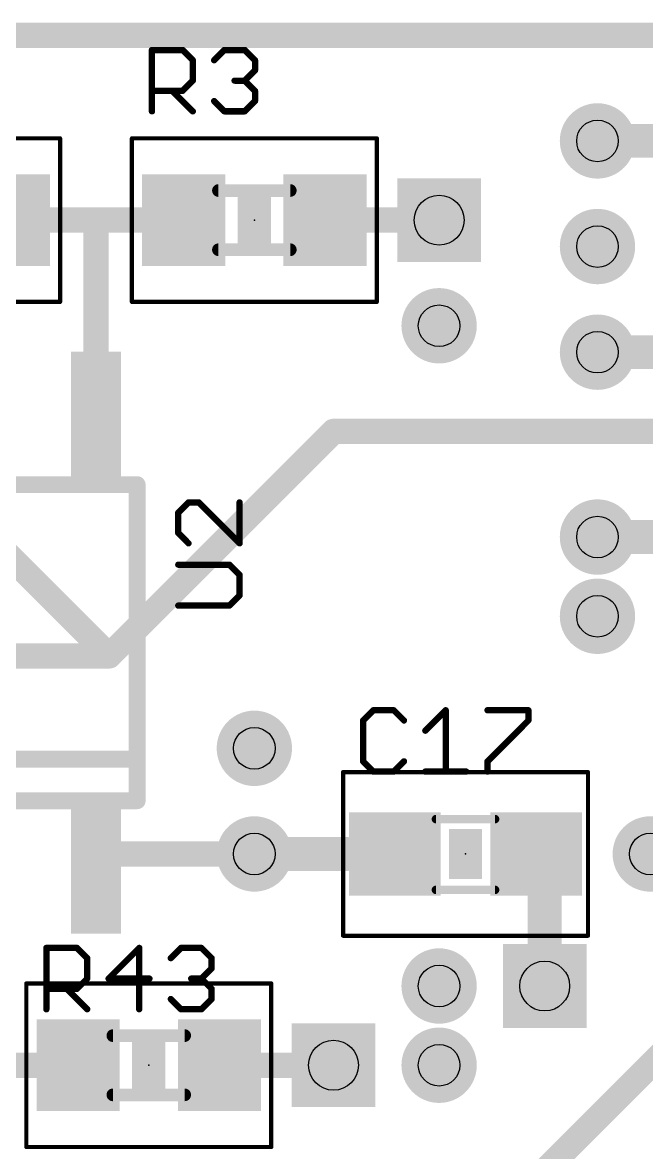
# Model space of a CAD drawing. Extents: x -1 to 68.6, y -1.7 to 63.5.
# Drawn here: x 43.57 to 51.07, y 38 to 51.59 of the extents above; entities that cross this region are included whole.
import ezdxf

# ---------------------------------------------------------------- set-up
doc = ezdxf.new("R2010")
doc.units = 0
for name, color, linetype in [('1', 22, 'CONTINUOUS'), ('18', 82, 'CONTINUOUS'), ('21', 253, 'CONTINUOUS'), ('23', 7, 'CONTINUOUS'), ('25', 253, 'CONTINUOUS'), ('31', 253, 'CONTINUOUS'), ('35', 253, 'CONTINUOUS'), ('39', 22, 'CONTINUOUS'), ('44', 253, 'CONTINUOUS'), ('51', 253, 'CONTINUOUS')]:
    doc.layers.add(name, color=color, linetype=linetype)

# ---------------------------------------------------------------- blocks, each defined once
blk = doc.blocks.new('RECT')
blk.add_solid([(-0.5, -0.5), (0.5, -0.5), (-0.5, 0.5), (0.5, 0.5)])
blk = doc.blocks.new('ROUNDV')
at = {"const_width": 0.5}
blk.add_lwpolyline([(0, -0.25, 1), (0, 0.25, 1), (0, -0.25)], format="xyb", dxfattribs=at)
blk = doc.blocks.new('SQUAREV')
blk.add_solid([(-0.5, -0.5), (0.5, -0.5), (-0.5, 0.5), (0.5, 0.5)])

msp = doc.modelspace()

# ---------------------------------------------------------------- linework, layer by layer
at = {"layer": '1'}
for points, const_width in [([(59.69, 51.435), (36.195, 51.435)], 0.3048), ([(51.855, 50.165), (50.4825, 50.165)], 0.4064), ([(44.45, 49.2125), (43.395, 49.2125)], 0.3048), ([(45.505, 49.2125), (44.45, 49.2125)], 0.3048), ([(44.45, 46.8825), (44.45, 49.2125)], 0.3048), ([(47.205, 49.2125), (48.5775, 49.2125)], 0.3048), ([(51.855, 47.625), (50.4825, 47.625)], 0.4064), ([(44.6088, 43.9738), (47.3075, 46.6725)], 0.3048), ([(47.3075, 46.6725), (54.61, 46.6725)], 0.3048), ([(43.18, 45.4025), (44.6088, 43.9738)], 0.3048), ([(51.855, 45.4025), (50.4825, 45.4025)], 0.4064), ([(36.7737, 43.9738), (44.6088, 43.9738)], 0.3048), ([(49.8475, 37.7825), (55.245, 43.18)], 0.3048), ([(44.45, 41.3825), (44.66, 41.5925)], 0.3048), ([(44.66, 41.5925), (46.355, 41.5925)], 0.3048), ([(48.045, 41.5925), (46.355, 41.5925)], 0.4064), ([(49.745, 41.5925), (49.8475, 41.49)], 0.4064), ([(49.8475, 41.49), (49.8475, 40.005)], 0.4064), ([(44.235, 39.0525), (43.18, 39.0525)], 0.3048), ([(47.3075, 39.0525), (45.935, 39.0525)], 0.3048)]:
    msp.add_lwpolyline(points, dxfattribs=dict(at, const_width=const_width))
for points, const_width in [([(50.4825, 50.2666, 1), (50.4825, 50.0634)], 0.2032), ([(44.45, 49.2887, 1), (44.45, 49.1363)], 0.1524), ([(44.5262, 49.2125, 1), (44.3738, 49.2125)], 0.1524), ([(44.45, 49.1363, 1), (44.45, 49.2887)], 0.1524), ([(45.505, 49.1363, 1), (45.505, 49.2887)], 0.1524), ([(47.205, 49.2887, 1), (47.205, 49.1363)], 0.1524), ([(48.5775, 49.1363, 1), (48.5775, 49.2887)], 0.1524), ([(50.4825, 47.7266, 1), (50.4825, 47.5234)], 0.2032), ([(44.3738, 46.8825, 1), (44.5262, 46.8825)], 0.1524), ([(47.3075, 46.7487, 1), (47.3075, 46.5963)], 0.1524), ([(47.3614, 46.6186, 1), (47.2536, 46.7264)], 0.1524), ([(50.4825, 45.5041, 1), (50.4825, 45.3009)], 0.2032), ([(44.5549, 44.0276, 1), (44.6626, 43.9199)], 0.1524), ([(44.5549, 43.9199, 1), (44.6626, 44.0276)], 0.1524), ([(44.6088, 43.8976, 1), (44.6088, 44.05)], 0.1524), ([(44.66, 41.6687, 1), (44.66, 41.5163)], 0.1524), ([(44.7139, 41.5386, 1), (44.6061, 41.6464)], 0.1524), ([(46.355, 41.6941, 1), (46.355, 41.4909)], 0.2032), ([(46.355, 41.5163, 1), (46.355, 41.6687)], 0.1524), ([(48.045, 41.4909, 1), (48.045, 41.6941)], 0.2032), ([(49.8168, 41.6643, 1), (49.6732, 41.5207)], 0.2032), ([(49.9491, 41.49, 1), (49.7459, 41.49)], 0.2032), ([(49.7757, 41.4182, 1), (49.9193, 41.5618)], 0.2032), ([(44.3961, 41.4364, 1), (44.5039, 41.3286)], 0.1524), ([(49.7459, 40.005, 1), (49.9491, 40.005)], 0.2032), ([(44.235, 38.9763, 1), (44.235, 39.1287)], 0.1524), ([(45.935, 39.1287, 1), (45.935, 38.9763)], 0.1524), ([(47.3075, 38.9763, 1), (47.3075, 39.1287)], 0.1524)]:
    msp.add_lwpolyline(points, format="xyb", dxfattribs=dict(at, const_width=const_width))
at = {"layer": '21', "const_width": 0.2032}
for points in [[(44.945, 46.0325), (44.945, 42.7325)], [(44.945, 42.7325), (40.145, 42.7325)], [(44.945, 42.7325), (44.945, 42.2325)]]:
    msp.add_lwpolyline(points, dxfattribs=at)
at = {"layer": '21', "const_width": 0.1016}
for points in [[(44.9958, 46.0325, 1), (44.8942, 46.0325)], [(44.9958, 42.7325, 1), (44.8942, 42.7325)], [(44.945, 42.6817, 1), (44.945, 42.7833)], [(44.8942, 42.7325, 1), (44.9958, 42.7325)], [(44.8942, 42.2325, 1), (44.9958, 42.2325)]]:
    msp.add_lwpolyline(points, format="xyb", dxfattribs=at)
at = {"layer": '23'}
for p in [(46.355, 49.2125), (48.895, 41.5925), (45.085, 39.0525)]:
    msp.add_point(p, dxfattribs=at)
at = {"layer": '25', "const_width": 0.0762}
for points in [[(45.1231, 50.5206), (45.1231, 51.2578)], [(45.1231, 51.2578), (45.4917, 51.2578)], [(45.4917, 51.2578), (45.6146, 51.135)], [(45.8715, 51.135), (45.9944, 51.2578)], [(45.9944, 51.2578), (46.2401, 51.2578)], [(46.2401, 51.2578), (46.363, 51.135)], [(45.6146, 51.135), (45.6146, 50.8892)], [(46.363, 51.135), (46.363, 51.0121)], [(46.363, 51.0121), (46.2401, 50.8892)], [(45.4917, 50.7663), (45.1231, 50.7663)], [(45.3688, 50.7663), (45.6146, 50.5206)], [(45.6146, 50.8892), (45.4917, 50.7663)], [(46.2401, 50.8892), (46.1173, 50.8892)], [(46.2401, 50.8892), (46.363, 50.7663)], [(46.363, 50.7663), (46.363, 50.6435)], [(45.9944, 50.5206), (45.8715, 50.6435)], [(46.363, 50.6435), (46.2401, 50.5206)], [(46.2401, 50.5206), (45.9944, 50.5206)], [(45.5628, 45.8187), (45.44, 45.6958)], [(45.6857, 45.8187), (45.5628, 45.8187)], [(46.1772, 45.3272), (45.6857, 45.8187)], [(46.1772, 45.8187), (46.1772, 45.3272)], [(45.44, 45.6958), (45.44, 45.4501)], [(45.44, 45.4501), (45.5628, 45.3272)], [(46.0543, 45.0703), (45.44, 45.0703)], [(46.1772, 44.9474), (46.0543, 45.0703)], [(46.1772, 44.7016), (46.1772, 44.9474)], [(46.0543, 44.5788), (46.1772, 44.7016)], [(45.44, 44.5788), (46.0543, 44.5788)], [(47.786, 43.3203), (47.6631, 43.1975)], [(48.0317, 43.3203), (47.786, 43.3203)], [(48.1546, 43.1975), (48.0317, 43.3203)], [(48.4115, 43.0746), (48.6573, 43.3203)], [(48.6573, 43.3203), (48.6573, 42.5831)], [(49.1599, 43.3203), (49.6514, 43.3203)], [(49.6514, 43.3203), (49.6514, 43.1975)], [(47.6631, 43.1975), (47.6631, 42.706)], [(49.6514, 43.1975), (49.1599, 42.706)], [(47.6631, 42.706), (47.786, 42.5831)], [(48.0317, 42.5831), (48.1546, 42.706)], [(49.1599, 42.706), (49.1599, 42.5831)], [(47.786, 42.5831), (48.0317, 42.5831)], [(48.4115, 42.5831), (48.903, 42.5831)], [(43.8531, 39.7256), (43.8531, 40.4628)], [(43.8531, 40.4628), (44.2217, 40.4628)], [(44.2217, 40.4628), (44.3446, 40.34)], [(44.9701, 40.4628), (44.6015, 40.0942)], [(44.9701, 39.7256), (44.9701, 40.4628)], [(45.3499, 40.34), (45.4728, 40.4628)], [(45.4728, 40.4628), (45.7185, 40.4628)], [(45.7185, 40.4628), (45.8414, 40.34)], [(44.3446, 40.34), (44.3446, 40.0942)], [(45.8414, 40.34), (45.8414, 40.2171)], [(45.8414, 40.2171), (45.7185, 40.0942)], [(44.3446, 40.0942), (44.2217, 39.9713)], [(44.6015, 40.0942), (45.093, 40.0942)], [(45.7185, 40.0942), (45.5957, 40.0942)], [(45.7185, 40.0942), (45.8414, 39.9713)], [(44.2217, 39.9713), (43.8531, 39.9713)], [(44.0988, 39.9713), (44.3446, 39.7256)], [(45.8414, 39.9713), (45.8414, 39.8485)], [(45.4728, 39.7256), (45.3499, 39.8485)], [(45.8414, 39.8485), (45.7185, 39.7256)], [(45.7185, 39.7256), (45.4728, 39.7256)]]:
    msp.add_lwpolyline(points, dxfattribs=at)
at = {"layer": '25', "const_width": 0.0381}
for points in [[(45.1231, 51.2769, 1), (45.1231, 51.2388)], [(45.1422, 51.2578, 1), (45.1041, 51.2578)], [(45.5052, 51.2713, 1), (45.4782, 51.2444)], [(45.4917, 51.2388, 1), (45.4917, 51.2769)], [(45.9944, 51.2769, 1), (45.9944, 51.2388)], [(46.0079, 51.2444, 1), (45.9809, 51.2713)], [(46.2536, 51.2713, 1), (46.2267, 51.2444)], [(46.2401, 51.2388, 1), (46.2401, 51.2769)], [(45.6336, 51.135, 1), (45.5955, 51.135)], [(45.6011, 51.1215, 1), (45.6281, 51.1484)], [(45.858, 51.1484, 1), (45.885, 51.1215)], [(46.382, 51.135, 1), (46.3439, 51.135)], [(46.3495, 51.1215, 1), (46.3765, 51.1484)], [(46.3439, 51.0121, 1), (46.382, 51.0121)], [(46.3765, 50.9986, 1), (46.3495, 51.0256)], [(45.1231, 50.7854, 1), (45.1231, 50.7473)], [(45.3823, 50.7798, 1), (45.3554, 50.7529)], [(45.4917, 50.7473, 1), (45.4917, 50.7854)], [(45.5955, 50.8892, 1), (45.6336, 50.8892)], [(45.6281, 50.8757, 1), (45.6011, 50.9027)], [(46.1173, 50.9083, 1), (46.1173, 50.8702)], [(46.2536, 50.9027, 1), (46.2267, 50.8757)], [(46.2267, 50.9027, 1), (46.2536, 50.8757)], [(46.2401, 50.8702, 1), (46.2401, 50.9083)], [(46.382, 50.7663, 1), (46.3439, 50.7663)], [(45.4782, 50.7798, 1), (45.5052, 50.7529)], [(45.885, 50.6569, 1), (45.858, 50.63)], [(46.3495, 50.7529, 1), (46.3765, 50.7798)], [(46.3765, 50.63, 1), (46.3495, 50.6569)], [(45.1041, 50.5206, 1), (45.1422, 50.5206)], [(45.6011, 50.5071, 1), (45.6281, 50.5341)], [(45.9944, 50.5397, 1), (45.9944, 50.5016)], [(45.9809, 50.5071, 1), (46.0079, 50.5341)], [(46.2267, 50.5341, 1), (46.2536, 50.5071)], [(46.2401, 50.5016, 1), (46.2401, 50.5397)], [(46.3439, 50.6435, 1), (46.382, 50.6435)], [(45.5628, 45.8377, 1), (45.5628, 45.7996)], [(45.5763, 45.8052, 1), (45.5494, 45.8321)], [(45.6992, 45.8321, 1), (45.6722, 45.8052)], [(45.6857, 45.7996, 1), (45.6857, 45.8377)], [(46.1962, 45.8187, 1), (46.1581, 45.8187)], [(45.4265, 45.7093, 1), (45.4534, 45.6823)], [(45.459, 45.6958, 1), (45.4209, 45.6958)], [(45.4534, 45.4635, 1), (45.4265, 45.4366)], [(45.4209, 45.4501, 1), (45.459, 45.4501)], [(45.5494, 45.3137, 1), (45.5763, 45.3407)], [(46.1581, 45.3272, 1), (46.1962, 45.3272)], [(46.1637, 45.3137, 1), (46.1907, 45.3407)], [(45.44, 45.0893, 1), (45.44, 45.0512)], [(46.0678, 45.0837, 1), (46.0409, 45.0568)], [(46.0543, 45.0512, 1), (46.0543, 45.0893)], [(46.1962, 44.9474, 1), (46.1581, 44.9474)], [(46.1637, 44.9339, 1), (46.1907, 44.9609)], [(46.1581, 44.7016, 1), (46.1962, 44.7016)], [(46.1907, 44.6882, 1), (46.1637, 44.7151)], [(45.44, 44.5978, 1), (45.44, 44.5597)], [(46.0409, 44.5922, 1), (46.0678, 44.5653)], [(46.0543, 44.5597, 1), (46.0543, 44.5978)], [(47.786, 43.3394, 1), (47.786, 43.3013)], [(47.7994, 43.3069, 1), (47.7725, 43.3338)], [(48.0452, 43.3338, 1), (48.0182, 43.3069)], [(48.0317, 43.3013, 1), (48.0317, 43.3394)], [(48.6763, 43.3203, 1), (48.6382, 43.3203)], [(48.6707, 43.3069, 1), (48.6438, 43.3338)], [(49.1599, 43.3394, 1), (49.1599, 43.3013)], [(49.6705, 43.3203, 1), (49.6324, 43.3203)], [(49.6514, 43.3013, 1), (49.6514, 43.3394)], [(47.6496, 43.2109, 1), (47.6766, 43.184)], [(47.6822, 43.1975, 1), (47.6441, 43.1975)], [(48.1411, 43.184, 1), (48.1681, 43.2109)], [(49.6324, 43.1975, 1), (49.6705, 43.1975)], [(49.6649, 43.184, 1), (49.6379, 43.2109)], [(48.398, 43.0881, 1), (48.425, 43.0611)], [(47.6766, 42.7194, 1), (47.6496, 42.6925)], [(47.6441, 42.706, 1), (47.6822, 42.706)], [(48.1681, 42.6925, 1), (48.1411, 42.7194)], [(49.179, 42.706, 1), (49.1409, 42.706)], [(49.1465, 42.7194, 1), (49.1734, 42.6925)], [(47.786, 42.6022, 1), (47.786, 42.5641)], [(47.7725, 42.5696, 1), (47.7994, 42.5966)], [(48.0182, 42.5966, 1), (48.0452, 42.5696)], [(48.0317, 42.5641, 1), (48.0317, 42.6022)], [(48.4115, 42.6022, 1), (48.4115, 42.5641)], [(48.6382, 42.5831, 1), (48.6763, 42.5831)], [(48.903, 42.5641, 1), (48.903, 42.6022)], [(49.1409, 42.5831, 1), (49.179, 42.5831)], [(43.8531, 40.4819, 1), (43.8531, 40.4438)], [(43.8722, 40.4628, 1), (43.8341, 40.4628)], [(44.2352, 40.4763, 1), (44.2082, 40.4494)], [(44.2217, 40.4438, 1), (44.2217, 40.4819)], [(44.9892, 40.4628, 1), (44.9511, 40.4628)], [(44.9836, 40.4494, 1), (44.9567, 40.4763)], [(45.4728, 40.4819, 1), (45.4728, 40.4438)], [(45.4863, 40.4494, 1), (45.4593, 40.4763)], [(45.732, 40.4763, 1), (45.7051, 40.4494)], [(45.7185, 40.4438, 1), (45.7185, 40.4819)], [(44.3636, 40.34, 1), (44.3255, 40.34)], [(44.3311, 40.3265, 1), (44.3581, 40.3534)], [(45.3365, 40.3534, 1), (45.3634, 40.3265)], [(45.8605, 40.34, 1), (45.8224, 40.34)], [(45.8279, 40.3265, 1), (45.8549, 40.3534)], [(45.8224, 40.2171, 1), (45.8605, 40.2171)], [(45.8549, 40.2036, 1), (45.8279, 40.2306)], [(44.3255, 40.0942, 1), (44.3636, 40.0942)], [(44.3581, 40.0807, 1), (44.3311, 40.1077)], [(44.6015, 40.1133, 1), (44.6015, 40.0752)], [(44.588, 40.1077, 1), (44.615, 40.0807)], [(45.093, 40.0752, 1), (45.093, 40.1133)], [(45.5957, 40.1133, 1), (45.5957, 40.0752)], [(45.732, 40.1077, 1), (45.7051, 40.0807)], [(45.7051, 40.1077, 1), (45.732, 40.0807)], [(45.7185, 40.0752, 1), (45.7185, 40.1133)], [(43.8531, 39.9904, 1), (43.8531, 39.9523)], [(44.1123, 39.9848, 1), (44.0854, 39.9579)], [(44.2082, 39.9848, 1), (44.2352, 39.9579)], [(44.2217, 39.9523, 1), (44.2217, 39.9904)], [(45.8605, 39.9713, 1), (45.8224, 39.9713)], [(45.8279, 39.9579, 1), (45.8549, 39.9848)], [(45.3634, 39.8619, 1), (45.3365, 39.835)], [(45.8224, 39.8485, 1), (45.8605, 39.8485)], [(45.8549, 39.835, 1), (45.8279, 39.8619)], [(43.8341, 39.7256, 1), (43.8722, 39.7256)], [(44.3311, 39.7121, 1), (44.3581, 39.7391)], [(44.9511, 39.7256, 1), (44.9892, 39.7256)], [(45.4728, 39.7447, 1), (45.4728, 39.7066)], [(45.4593, 39.7121, 1), (45.4863, 39.7391)], [(45.7051, 39.7391, 1), (45.732, 39.7121)], [(45.7185, 39.7066, 1), (45.7185, 39.7447)]]:
    msp.add_lwpolyline(points, format="xyb", dxfattribs=at)
at = {"layer": '39', "const_width": 0.0508}
for points in [[(41.072, 50.1955), (44.018, 50.1955)], [(44.018, 50.1955), (44.018, 48.2295)], [(44.882, 48.2295), (44.882, 50.1955)], [(44.882, 50.1955), (47.828, 50.1955)], [(47.828, 50.1955), (47.828, 48.2295)], [(44.018, 48.2295), (41.072, 48.2295)], [(47.828, 48.2295), (44.882, 48.2295)], [(47.422, 40.6095), (47.422, 42.5755)], [(47.422, 42.5755), (50.368, 42.5755)], [(50.368, 42.5755), (50.368, 40.6095)], [(50.368, 40.6095), (47.422, 40.6095)], [(43.612, 38.0695), (43.612, 40.0355)], [(43.612, 40.0355), (46.558, 40.0355)], [(46.558, 40.0355), (46.558, 38.0695)], [(46.558, 38.0695), (43.612, 38.0695)]]:
    msp.add_lwpolyline(points, dxfattribs=at)
at = {"layer": '39', "const_width": 0.0254}
for points in [[(44.0307, 50.1955, 1), (44.0053, 50.1955)], [(44.018, 50.1828, 1), (44.018, 50.2082)], [(44.8947, 50.1955, 1), (44.8693, 50.1955)], [(44.882, 50.2082, 1), (44.882, 50.1828)], [(47.8407, 50.1955, 1), (47.8153, 50.1955)], [(47.828, 50.1828, 1), (47.828, 50.2082)], [(44.0053, 48.2295, 1), (44.0307, 48.2295)], [(44.018, 48.2168, 1), (44.018, 48.2422)], [(44.882, 48.2422, 1), (44.882, 48.2168)], [(44.8693, 48.2295, 1), (44.8947, 48.2295)], [(47.8153, 48.2295, 1), (47.8407, 48.2295)], [(47.828, 48.2168, 1), (47.828, 48.2422)], [(47.4347, 42.5755, 1), (47.4093, 42.5755)], [(47.422, 42.5882, 1), (47.422, 42.5628)], [(50.3807, 42.5755, 1), (50.3553, 42.5755)], [(50.368, 42.5628, 1), (50.368, 42.5882)], [(47.422, 40.6222, 1), (47.422, 40.5968)], [(47.4093, 40.6095, 1), (47.4347, 40.6095)], [(50.3553, 40.6095, 1), (50.3807, 40.6095)], [(50.368, 40.5968, 1), (50.368, 40.6222)], [(43.6247, 40.0355, 1), (43.5993, 40.0355)], [(43.612, 40.0482, 1), (43.612, 40.0228)], [(46.5707, 40.0355, 1), (46.5453, 40.0355)], [(46.558, 40.0228, 1), (46.558, 40.0482)], [(43.612, 38.0822, 1), (43.612, 38.0568)], [(43.5993, 38.0695, 1), (43.6247, 38.0695)], [(46.5453, 38.0695, 1), (46.5707, 38.0695)], [(46.558, 38.0568, 1), (46.558, 38.0822)]]:
    msp.add_lwpolyline(points, format="xyb", dxfattribs=at)
at = {"layer": '44'}
for centre, radius in [((50.4825, 50.165), 0.25), ((48.5775, 49.2125), 0.3), ((50.4825, 48.895), 0.25), ((48.5775, 47.9425), 0.25), ((50.4825, 47.625), 0.25), ((50.4825, 45.4025), 0.25), ((50.4825, 44.45), 0.25), ((46.355, 42.8625), 0.25), ((46.355, 41.5925), 0.25), ((51.1175, 41.5925), 0.25), ((48.5775, 40.005), 0.25), ((49.8475, 40.005), 0.3), ((47.3075, 39.0525), 0.3), ((48.5775, 39.0525), 0.25)]:
    msp.add_circle(centre, radius, dxfattribs=at)
at = {"layer": '51'}
for points, const_width in [([(46.787, 49.5685), (45.923, 49.5685)], 0.1524), ([(45.923, 48.8565), (46.787, 48.8565)], 0.1524), ([(40.145, 46.0325), (44.945, 46.0325)], 0.2032), ([(44.945, 42.2325), (40.145, 42.2325)], 0.2032), ([(49.251, 42.0115), (48.539, 42.0115)], 0.1016), ([(49.251, 41.1605), (48.539, 41.1605)], 0.1016), ([(45.517, 39.4085), (44.653, 39.4085)], 0.1524), ([(44.653, 38.6965), (45.517, 38.6965)], 0.1524)]:
    msp.add_lwpolyline(points, dxfattribs=dict(at, const_width=const_width))
for points, const_width in [([(45.923, 49.6066, 1), (45.923, 49.5304)], 0.0762), ([(46.787, 49.5304, 1), (46.787, 49.6066)], 0.0762), ([(45.923, 48.8946, 1), (45.923, 48.8184)], 0.0762), ([(46.787, 48.8184, 1), (46.787, 48.8946)], 0.0762), ([(44.945, 45.9817, 1), (44.945, 46.0833)], 0.1016), ([(44.945, 42.1817, 1), (44.945, 42.2833)], 0.1016), ([(48.539, 42.0369, 1), (48.539, 41.9861)], 0.0508), ([(49.251, 41.9861, 1), (49.251, 42.0369)], 0.0508), ([(48.539, 41.1859, 1), (48.539, 41.1351)], 0.0508), ([(49.251, 41.1351, 1), (49.251, 41.1859)], 0.0508), ([(44.653, 39.4466, 1), (44.653, 39.3704)], 0.0762), ([(45.517, 39.3704, 1), (45.517, 39.4466)], 0.0762), ([(44.653, 38.7346, 1), (44.653, 38.6584)], 0.0762), ([(45.517, 38.6584, 1), (45.517, 38.7346)], 0.0762)]:
    msp.add_lwpolyline(points, format="xyb", dxfattribs=dict(at, const_width=const_width))

# ---------------------------------------------------------------- block references
at = {"layer": '1', "yscale": 1.1, "rotation": 180}
for p in [(43.395, 49.2125), (45.505, 49.2125), (47.205, 49.2125), (44.235, 39.0525), (45.935, 39.0525)]:
    msp.add_blockref('RECT', p, dxfattribs=at)
at = {"layer": '1', "xscale": 0.6, "yscale": 1.5}
for p in [(44.45, 46.8825), (44.45, 41.3825)]:
    msp.add_blockref('RECT', p, dxfattribs=at)
at = {"layer": '1', "xscale": 1.1, "rotation": 180}
for p in [(48.045, 41.5925), (49.745, 41.5925)]:
    msp.add_blockref('RECT', p, dxfattribs=at)
at = {"layer": '18'}
for name, p, xscale, yscale in [('ROUNDV', (50.4825, 50.165), 0.9064, 0.9064), ('ROUNDV', (50.4825, 50.165), 0.9064, 0.9064), ('SQUAREV', (48.5775, 49.2125), 1.0064, 1.0064), ('SQUAREV', (48.5775, 49.2125), 1.0064, 1.0064), ('ROUNDV', (50.4825, 48.895), 0.9064, 0.9064), ('ROUNDV', (50.4825, 48.895), 0.9064, 0.9064), ('ROUNDV', (48.5775, 47.9425), 0.9064, 0.9064), ('ROUNDV', (48.5775, 47.9425), 0.9064, 0.9064), ('ROUNDV', (50.4825, 47.625), 0.9064, 0.9064), ('ROUNDV', (50.4825, 47.625), 0.9064, 0.9064), ('ROUNDV', (50.4825, 45.4025), 0.9064, 0.9064), ('ROUNDV', (50.4825, 45.4025), 0.9064, 0.9064), ('ROUNDV', (50.4825, 44.45), 0.9064, 0.9064), ('ROUNDV', (50.4825, 44.45), 0.9064, 0.9064), ('ROUNDV', (46.355, 42.8625), 0.9064, 0.9064), ('ROUNDV', (46.355, 42.8625), 0.9064, 0.9064), ('ROUNDV', (46.355, 41.5925), 0.9064, 0.9064), ('ROUNDV', (46.355, 41.5925), 0.9064, 0.9064), ('ROUNDV', (51.1175, 41.5925), 0.9064, 0.9064), ('ROUNDV', (51.1175, 41.5925), 0.9064, 0.9064), ('SQUAREV', (49.8475, 40.005), 1.0064, 1.0064), ('SQUAREV', (49.8475, 40.005), 1.0064, 1.0064), ('ROUNDV', (48.5775, 40.005), 0.9064, 0.9064), ('ROUNDV', (48.5775, 40.005), 0.9064, 0.9064), ('SQUAREV', (47.3075, 39.0525), 1.0064, 1.0064), ('SQUAREV', (47.3075, 39.0525), 1.0064, 1.0064), ('ROUNDV', (48.5775, 39.0525), 0.9064, 0.9064), ('ROUNDV', (48.5775, 39.0525), 0.9064, 0.9064)]:
    msp.add_blockref(name, p, dxfattribs=dict(at, xscale=xscale, yscale=yscale))
at = {"layer": '31', "yscale": 1.1, "rotation": 180}
for p in [(43.395, 49.2125), (45.505, 49.2125), (47.205, 49.2125), (44.235, 39.0525), (45.935, 39.0525)]:
    msp.add_blockref('RECT', p, dxfattribs=at)
at = {"layer": '31', "xscale": 0.6, "yscale": 1.5}
for p in [(44.45, 46.8825), (44.45, 41.3825)]:
    msp.add_blockref('RECT', p, dxfattribs=at)
at = {"layer": '31', "xscale": 1.1, "rotation": 180}
for p in [(48.045, 41.5925), (49.745, 41.5925)]:
    msp.add_blockref('RECT', p, dxfattribs=at)
at = {"layer": '35', "xscale": 0.3998, "rotation": 180}
for p, yscale in [((46.355, 49.2125), 0.8002), ((48.895, 41.5925), 0.6), ((45.085, 39.0525), 0.8002)]:
    msp.add_blockref('RECT', p, dxfattribs=dict(at, yscale=yscale))
at = {"layer": '51', "rotation": 180}
for p, xscale, yscale in [((45.72, 49.2125), 0.4064, 0.8636), ((46.99, 49.2125), 0.4064, 0.8636), ((48.3148, 41.5874), 0.5001, 0.95), ((49.4832, 41.5874), 0.5001, 0.95), ((44.45, 39.0525), 0.4064, 0.8636), ((45.72, 39.0525), 0.4064, 0.8636)]:
    msp.add_blockref('RECT', p, dxfattribs=dict(at, xscale=xscale, yscale=yscale))
at = {"layer": '51', "xscale": 0.49, "yscale": 1.1}
for p in [(44.45, 46.6825), (44.45, 41.5825)]:
    msp.add_blockref('RECT', p, dxfattribs=at)

doc.saveas('drawing.dxf')
